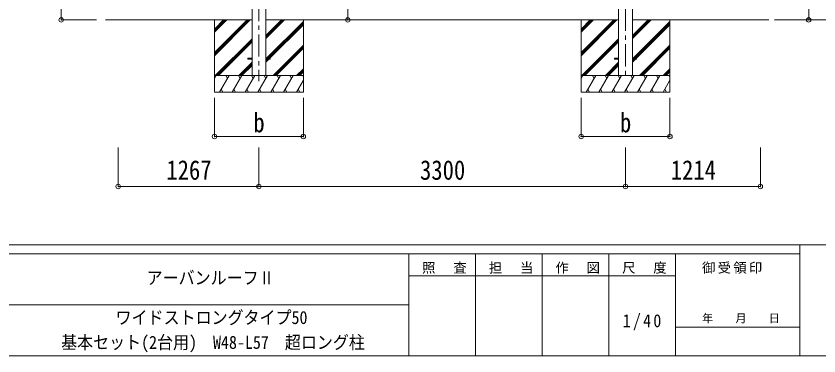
# Model space of a CAD drawing. Units: millimetres at full size, sheet at 1:40. Extents: x -11243 to 11243, y -7760 to 7760.
# Drawn here: x 66 to 7293, y -7760 to -4699 of the extents above; entities that cross this region are included whole.
import ezdxf
from ezdxf.enums import TextEntityAlignment as Align

# ---------------------------------------------------------------- set-up
doc = ezdxf.new("R2010")
doc.units = ezdxf.units.MM
doc.header["$LTSCALE"] = 40
doc.header["$PDMODE"] = 32
doc.header["$PDSIZE"] = 40
doc.linetypes.add('CHAIN1', pattern=[8, 5, -1, 1, -1])
for name, color, linetype, lineweight in [('0-0_0', 7, 'Continuous', 9), ('0-1_本体', 5, 'CHAIN1', 9), ('0-3_ELV2', 7, 'Continuous', 9), ('0-6_OTH_LINE', 6, 'Continuous', 9), ('F-0_240', 7, 'Continuous', 9)]:
    doc.layers.add(name, color=color, linetype=linetype, lineweight=lineweight)
doc.styles.add('ＭＳ ゴシック', font='')
doc.styles.get('ＭＳ ゴシック').set_extended_font_data('MS Gothic')

msp = doc.modelspace()

# ---------------------------------------------------------------- linework, layer by layer
at = {"layer": '0-0_0'}
for p, q in [((872.38, -4734.25), (2189.91, -4734.25)), ((1852.41, -4734.25), (1852.41, -5384.25)), ((1852.41, -5028.43), (2146.59, -4734.25)), ((1852.41, -5042.57), (2160.73, -4734.25)), ((1852.41, -5056.72), (2174.88, -4734.25)), ((1852.41, -4844.59), (1962.74, -4734.25)), ((1852.41, -4830.44), (1948.6, -4734.25)), ((1852.41, -4816.3), (1934.46, -4734.25)), ((2314.91, -4902.58), (2483.24, -4734.25)), ((2314.91, -4888.44), (2469.1, -4734.25)), ((2314.91, -4874.3), (2454.96, -4734.25)), ((2314.91, -4734.25), (5489.96, -4734.25)), ((2321.59, -5079.75), (2652.41, -4748.93)), ((2335.73, -5079.75), (2652.41, -4763.08)), ((2652.41, -4734.25), (2652.41, -5384.25)), ((5152.46, -4734.25), (5152.46, -5384.25)), ((5152.46, -5028.43), (5446.63, -4734.25)), ((5152.46, -5042.57), (5460.78, -4734.25)), ((5152.46, -5056.72), (5474.92, -4734.25)), ((5152.46, -4844.59), (5262.79, -4734.25)), ((5152.46, -4830.44), (5248.64, -4734.25)), ((5152.46, -4816.3), (5234.5, -4734.25)), ((5614.96, -4902.58), (5783.29, -4734.25)), ((5614.96, -4888.44), (5769.14, -4734.25)), ((5614.96, -4874.3), (5755, -4734.25)), ((5614.96, -4734.25), (6841.44, -4734.25)), ((5621.63, -5079.75), (5952.46, -4748.93)), ((5635.77, -5079.75), (5952.46, -4763.08)), ((5952.46, -4734.25), (5952.46, -5384.25)), ((2349.87, -5079.75), (2652.41, -4777.22)), ((5649.92, -5079.75), (5952.46, -4777.22)), ((1858.72, -5234.25), (2189.91, -4903.07)), ((5158.76, -5234.25), (5489.96, -4903.07)), ((1872.86, -5234.25), (2189.91, -4917.21)), ((1887, -5234.25), (2189.91, -4931.35)), ((2379.22, -5234.25), (2652.41, -4961.06)), ((2393.36, -5234.25), (2652.41, -4975.21)), ((5172.91, -5234.25), (5489.96, -4917.21)), ((5187.05, -5234.25), (5489.96, -4931.35)), ((5679.26, -5234.25), (5952.46, -4961.06)), ((5693.41, -5234.25), (5952.46, -4975.21)), ((2407.5, -5234.25), (2652.41, -4989.35)), ((5707.55, -5234.25), (5952.46, -4989.35)), ((2189.91, -5115.2), (2070.85, -5234.25)), ((2084.99, -5234.25), (2189.91, -5129.34)), ((2314.91, -5114.72), (2340.87, -5088.75)), ((2314.91, -5100.57), (2326.73, -5088.75)), ((5489.96, -5115.2), (5370.9, -5234.25)), ((5385.04, -5234.25), (5489.96, -5129.34)), ((5614.96, -5114.72), (5640.92, -5088.75)), ((5614.96, -5100.57), (5626.77, -5088.75)), ((2099.14, -5234.25), (2189.91, -5143.48)), ((2591.35, -5234.25), (2652.41, -5173.2)), ((2605.49, -5234.25), (2652.41, -5187.34)), ((2619.64, -5234.25), (2652.41, -5201.48)), ((5399.18, -5234.25), (5489.96, -5143.48)), ((5891.4, -5234.25), (5952.46, -5173.2)), ((5905.54, -5234.25), (5952.46, -5187.34)), ((5919.68, -5234.25), (5952.46, -5201.48)), ((2652.41, -5234.25), (1852.41, -5234.25)), ((1852.41, -5261.76), (1868.29, -5234.25)), ((1897.16, -5384.25), (1983.76, -5234.25)), ((1968.76, -5260.24), (1953.76, -5234.25)), ((2012.63, -5384.25), (2099.23, -5234.25)), ((2084.23, -5260.24), (2069.23, -5234.25)), ((2128.1, -5384.25), (2214.7, -5234.25)), ((2199.7, -5260.24), (2184.7, -5234.25)), ((2243.57, -5384.25), (2330.17, -5234.25)), ((2315.17, -5260.24), (2300.17, -5234.25)), ((2359.04, -5384.25), (2445.64, -5234.25)), ((2430.64, -5260.24), (2415.64, -5234.25)), ((2474.51, -5384.25), (2561.11, -5234.25)), ((2531.11, -5234.25), (2546.11, -5260.24)), ((2646.58, -5234.25), (2652.41, -5244.35)), ((5952.46, -5234.25), (5152.46, -5234.25)), ((5152.46, -5261.76), (5168.33, -5234.25)), ((5197.2, -5384.25), (5283.8, -5234.25)), ((5268.8, -5260.24), (5253.8, -5234.25)), ((5312.67, -5384.25), (5399.27, -5234.25)), ((5384.27, -5260.24), (5369.27, -5234.25)), ((5428.14, -5384.25), (5514.74, -5234.25)), ((5499.74, -5260.24), (5484.74, -5234.25)), ((5543.61, -5384.25), (5630.21, -5234.25)), ((5615.21, -5260.24), (5600.21, -5234.25)), ((5659.08, -5384.25), (5745.68, -5234.25)), ((5730.68, -5260.24), (5715.68, -5234.25)), ((5774.55, -5384.25), (5861.15, -5234.25)), ((5831.15, -5234.25), (5846.15, -5260.24)), ((5946.62, -5234.25), (5952.46, -5244.35)), ((2589.98, -5384.25), (2652.41, -5276.12)), ((5890.02, -5384.25), (5952.46, -5276.12)), ((1852.41, -5384.25), (2652.41, -5384.25)), ((1912.16, -5358.28), (1927.16, -5384.25)), ((2027.63, -5358.28), (2042.63, -5384.25)), ((2143.1, -5358.27), (2158.1, -5384.25)), ((2258.57, -5358.27), (2273.57, -5384.25)), ((2374.04, -5358.28), (2389.04, -5384.25)), ((2489.51, -5358.28), (2504.51, -5384.25)), ((2604.98, -5358.28), (2619.98, -5384.25)), ((5152.46, -5384.25), (5952.46, -5384.25)), ((5212.2, -5358.28), (5227.2, -5384.25)), ((5327.67, -5358.28), (5342.67, -5384.25)), ((5443.14, -5358.27), (5458.14, -5384.25)), ((5558.61, -5358.27), (5573.61, -5384.25)), ((5674.08, -5358.28), (5689.08, -5384.25)), ((5789.55, -5358.28), (5804.55, -5384.25)), ((5905.02, -5358.28), (5920.02, -5384.25))]:
    msp.add_line(p, q, dxfattribs=at)
at = {"layer": '0-1_本体'}
for p, q in [((5552.46, -1433.43), (5552.46, -5268.99)), ((2252.41, -1664.43), (2252.41, -5284.87))]:
    msp.add_line(p, q, dxfattribs=at)
at = {"layer": '0-3_ELV2', "color": 4}
for p, q in [((5489.96, -1704.35), (5489.96, -5234.25)), ((5614.96, -5234.25), (5614.96, -1704.35)), ((2189.91, -5234.25), (2189.91, -1935.35)), ((2314.91, -1935.35), (2314.91, -5234.25)), ((2152.41, -5079.75), (2189.91, -5079.75)), ((2152.41, -5079.75), (2152.41, -5088.75)), ((2152.41, -5088.75), (2189.91, -5088.75)), ((2314.91, -5079.75), (2352.41, -5079.75)), ((2314.91, -5088.75), (2352.41, -5088.75)), ((2352.41, -5079.75), (2352.41, -5088.75)), ((5452.46, -5079.75), (5489.96, -5079.75)), ((5452.46, -5079.75), (5452.46, -5088.75)), ((5452.46, -5088.75), (5489.96, -5088.75)), ((5614.96, -5079.75), (5652.46, -5079.75)), ((5614.96, -5088.75), (5652.46, -5088.75)), ((5652.46, -5079.75), (5652.46, -5088.75))]:
    msp.add_line(p, q, dxfattribs=at)
at = {"layer": '0-6_OTH_LINE'}
for p, q in [((7201.32, -4734.25), (7201.32, -1703.25)), ((472.36, -4734.25), (472.36, -1756.48)), ((3052.08, -1934.25), (3052.08, -4734.25)), ((472.36, -4734.25), (788.6, -4734.25)), ((3052.08, -4734.25), (2412.05, -4734.25)), ((7201.32, -4734.25), (6893.66, -4734.25)), ((7600.32, -4734.25), (6893.66, -4734.25)), ((1852.41, -5784.25), (1852.41, -5435.25)), ((2652.41, -5784.25), (2652.41, -5435.25)), ((5152.46, -5784.25), (5152.46, -5435.25)), ((5952.46, -5784.25), (5952.46, -5435.25)), ((1852.41, -5784.25), (2652.41, -5784.25)), ((5152.46, -5784.25), (5952.46, -5784.25)), ((985.46, -6234.25), (985.46, -5884.25)), ((2252.46, -6234.25), (2252.46, -5884.25)), ((5552.46, -6234.25), (5552.46, -5884.25)), ((6766.46, -6234.25), (6766.46, -5884.25)), ((985.46, -6234.25), (2252.46, -6234.25)), ((2252.46, -6234.25), (5552.46, -6234.25)), ((5552.46, -6234.25), (6766.46, -6234.25))]:
    msp.add_line(p, q, dxfattribs=at)
for p in [(472.36, -4734.25), (3052.08, -4734.25), (7201.32, -4734.25), (1852.41, -5784.25), (2652.41, -5784.25), (5152.46, -5784.25), (5952.46, -5784.25), (985.46, -6234.25), (2252.46, -6234.25), (5552.46, -6234.25), (6766.46, -6234.25)]:
    msp.add_point(p, dxfattribs=at)
at = {"layer": 'F-0_240', "color": 5}
for p, q in [((-11242.74, -6760), (10677.26, -6760)), ((7121.58, -6760), (7121.58, -7760)), ((-11242.74, -6840), (7121.58, -6840)), ((3601.58, -6840), (3601.58, -7760)), ((4201.58, -6840), (4201.58, -7760)), ((4801.58, -6840), (4801.58, -7760)), ((5401.58, -6840), (5401.58, -7760)), ((6001.58, -6840), (6001.58, -7760)), ((3601.58, -7040), (6001.58, -7040)), ((-4598.42, -7300), (3601.58, -7300)), ((6001.58, -7500), (7121.58, -7500)), ((-11242.74, -7760), (10677.26, -7760))]:
    msp.add_line(p, q, dxfattribs=at)

# ---------------------------------------------------------------- texts
at = {"layer": '0-6_OTH_LINE', "color": 7, "style": 'ＭＳ ゴシック', "width": 0.85}
for s, p in [('b', (2202.41, -5799.25)), ('b', (5502.46, -5799.25)), ('1267', (1418.96, -6226.25)), ('3300', (3702.46, -6226.25)), ('1214', (5959.46, -6226.25))]:
    msp.add_text(s, height=176, dxfattribs=at).set_placement(p, align=Align.BOTTOM_LEFT)
at = {"layer": 'F-0_240', "style": 'ＭＳ ゴシック', "width": 0.9}
for s, p in [('アーバンルーフⅡ', (1241.58, -7150)), ('ワイドストロングタイプ50', (961.58, -7507.84)), ('基本セット(2台用)\u3000W48-L57\u3000超ロング柱', (471.58, -7731.34))]:
    msp.add_text(s, height=117.3, dxfattribs=at).set_placement(p, align=Align.BOTTOM_LEFT)
at = {"layer": 'F-0_240', "style": 'ＭＳ ゴシック'}
msp.add_text('年\u3000\u3000月\u3000\u3000日', height=73.31, dxfattribs=at).set_placement((6241.58, -7480), align=Align.BOTTOM_LEFT)
at = {"layer": 'F-0_240', "attachment_point": 7, "style": 'ＭＳ ゴシック'}
for s, insert, char_height in [('\\T1.17;照\u3000査', (3721.58, -7020), 87.98), ('\\T1.17;担\u3000当', (4321.58, -7020), 87.98), ('\\T1.17;作\u3000図', (4921.58, -7020), 87.98), ('\\T1.17;尺\u3000度', (5521.58, -7020), 87.98), ('\\T1.17;御受領印', (6241.58, -7020), 87.98), ('\\T1.28;\\W0.9;1/40', (5526.58, -7530), 117.3)]:
    msp.add_mtext(s, dxfattribs=dict(at, insert=insert, char_height=char_height))

doc.saveas('drawing.dxf')
